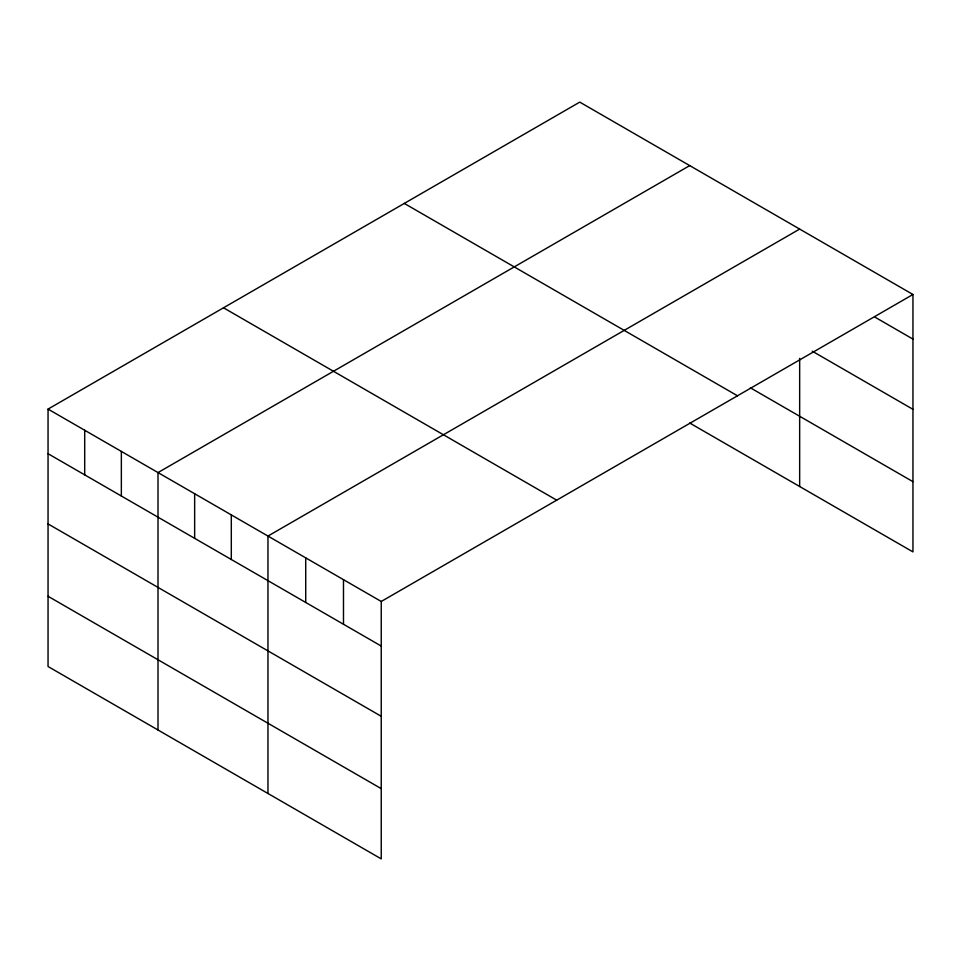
<?xml version="1.0" encoding="UTF-8"?>
<svg xmlns="http://www.w3.org/2000/svg" width="961" height="961" viewBox="0 0 961 961"><rect width="100%" height="100%" fill="white"/><g stroke="black" fill="none" stroke-linecap="round" stroke-linejoin="round"><path stroke-width="1.44" d="M48.05 409.098L381.241 601.466L381.241 858.882L48.05 666.514L48.05 409.098L579.759 102.118L912.95 294.486L912.95 551.902L689.71 423.02M689.71 165.604L158 472.584L158 729.988M799.66 229.078L267.963 536.058L267.963 793.474M381.241 601.466L912.95 294.486M875.183 317.286L912.95 339.089M812.249 351.173L912.95 409.314M750.373 387.812L912.95 481.665M404.293 203.42L737.483 395.788M223.517 307.796L556.707 500.164M48.05 453.7L381.241 646.056M48.05 523.925L381.241 716.293M48.05 596.276L381.241 788.645M799.66 358.381L799.66 486.494M343.485 579.663L343.485 624.266M305.718 557.86L305.718 602.463M231.301 514.904L231.301 559.494M194.651 493.738L194.651 538.34M121.35 451.418L121.35 496.02M84.7 430.264L84.7 474.854"/></g></svg>
